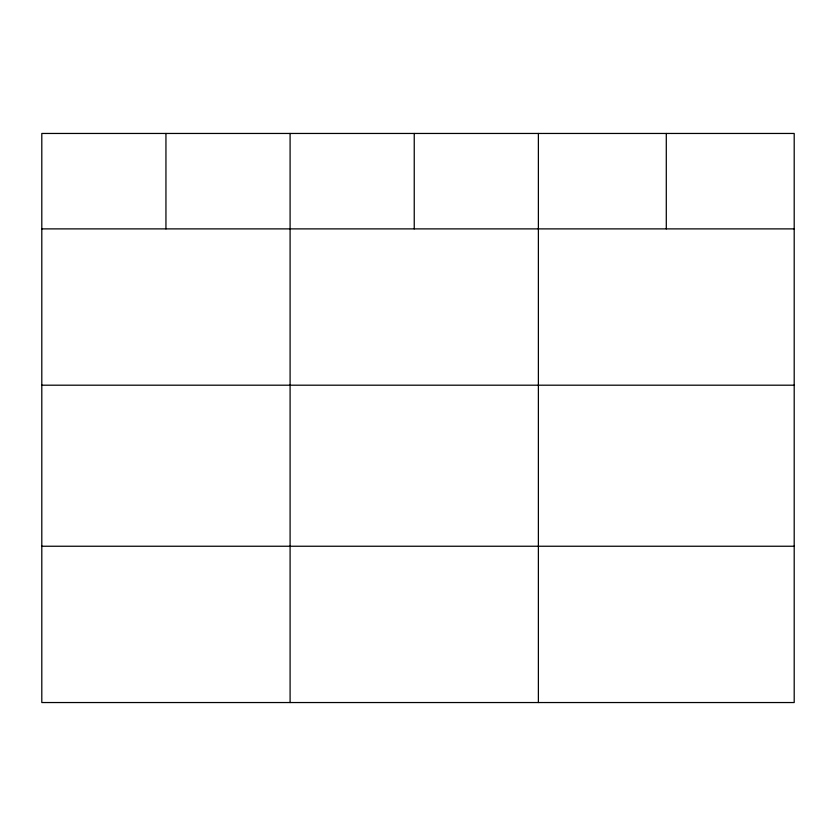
<?xml version="1.0" encoding="UTF-8"?>
<svg xmlns="http://www.w3.org/2000/svg" width="836" height="836" viewBox="0 0 836 836"><rect width="100%" height="100%" fill="white"/><g stroke="black" fill="none" stroke-linecap="round" stroke-linejoin="round"><path stroke-width="1.25" d="M794.2 228.886L794.2 702.543L41.8 702.543L41.8 133.457L794.2 133.457L794.2 228.886L41.8 228.886M41.8 385.197L794.2 385.197M41.8 546.242L794.2 546.242M666.292 133.457L666.292 228.886M538.384 133.457L538.384 702.543M414.238 133.457L414.238 228.886M290.092 133.457L290.092 702.543M165.946 133.457L165.946 228.886"/></g></svg>
